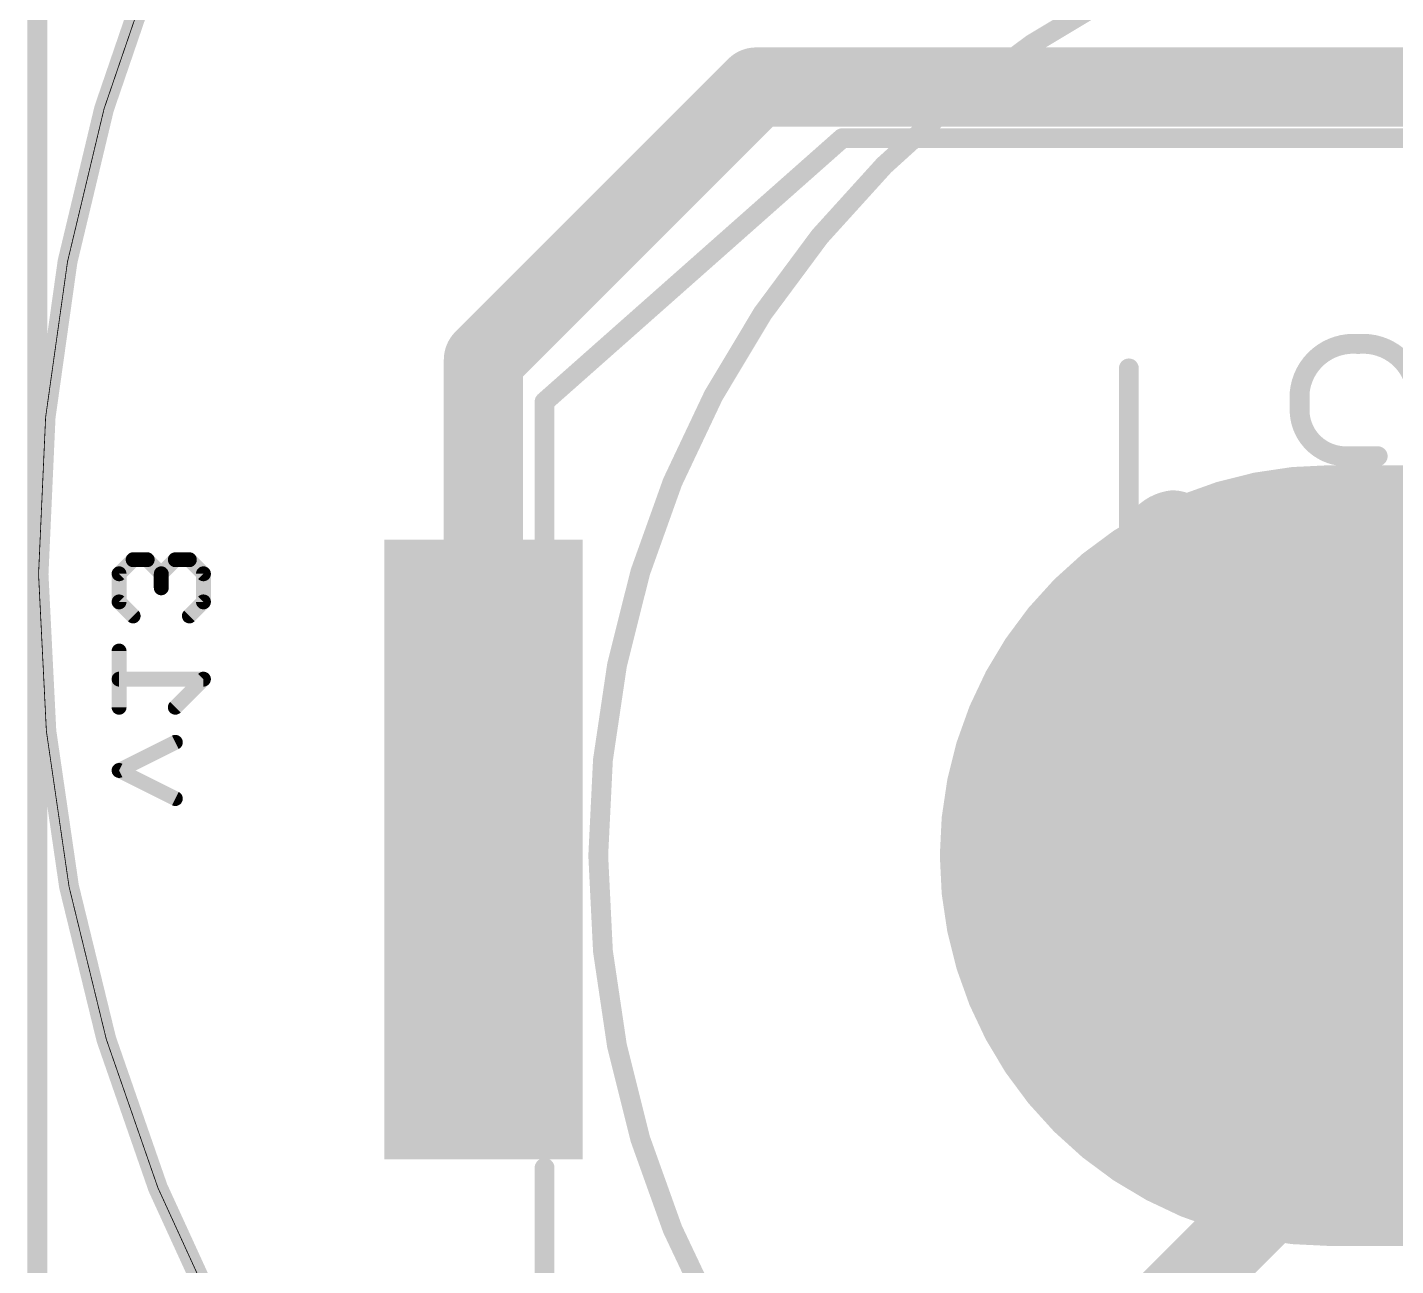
# Model space of a CAD drawing. Extents: x -29 to 78, y -21 to 39.
# Drawn here: x 0.15 to 14.17, y 7.1 to 19.79 of the extents above; entities that cross this region are included whole.
import ezdxf

# ---------------------------------------------------------------- set-up
doc = ezdxf.new("R2010")
doc.units = 0
for name, color, linetype in [('1', 12, 'CONTINUOUS'), ('16', 132, 'CONTINUOUS'), ('18', 110, 'CONTINUOUS'), ('20', 31, 'CONTINUOUS'), ('21', 41, 'CONTINUOUS'), ('22', 40, 'CONTINUOUS'), ('49', 6, 'CONTINUOUS'), ('51', 53, 'CONTINUOUS')]:
    doc.layers.add(name, color=color, linetype=linetype)

# ---------------------------------------------------------------- blocks, each defined once
blk = doc.blocks.new('RECT2080000X1280000R100')
at = {"const_width": 4}
blk.add_lwpolyline([(4.5, 0), (4.5, 0, 0.4142), (2.5, 2), (-2.5, 2, 0.4142), (-4.5, 0), (-4.5, 0, 0.4142), (-2.5, -2), (2.5, -2, 0.4142)], format="xyb", close=True, dxfattribs=at)
blk.add_solid([(-2.5254, -0.0254), (2.5254, -0.0254), (-2.5254, 0.0254), (2.5254, 0.0254)])
blk = doc.blocks.new('RECT')
blk.add_solid([(-0.5, -0.5), (0.5, -0.5), (-0.5, 0.5), (0.5, 0.5)])
blk = doc.blocks.new('ROUNDV')
at = {"const_width": 0.5}
blk.add_lwpolyline([(0, -0.25, 1), (0, 0.25, 1), (0, -0.25)], format="xyb", dxfattribs=at)

msp = doc.modelspace()

# ---------------------------------------------------------------- linework, layer by layer
at = {"layer": '1', "const_width": 0.8128}
for points in [[(7.62, 19.177), (4.826, 16.383)], [(7.62, 19.177), (16.002, 19.177)], [(4.826, 16.383), (4.826, 12.954)], [(4.826, 12.954), (4.826, 12.573)], [(5.08, 12.7), (4.826, 12.954)], [(5.08, 12.7), (5.08, 12.827)], [(4.572, 12.319), (4.572, 12.7)], [(5.08, 9.779), (5.08, 12.7)], [(4.826, 12.573), (4.572, 12.319)], [(16.002, 10.8712), (7.5438, 2.413)], [(5.08, 9.779), (4.826, 9.779)]]:
    msp.add_lwpolyline(points, dxfattribs=at)
at = {"layer": '1', "const_width": 0.4064}
for points in [[(7.62, 19.3802, 1), (7.62, 18.9738)], [(7.7637, 19.0333, 1), (7.4763, 19.3207)], [(5.0292, 16.383, 1), (4.6228, 16.383)], [(4.6823, 16.5267, 1), (4.9697, 16.2393)], [(5.0292, 12.954, 1), (4.6228, 12.954)], [(4.9697, 13.0977, 1), (4.6823, 12.8103)], [(5.2832, 12.827, 1), (4.8768, 12.827)], [(4.7752, 12.7, 1), (4.3688, 12.7)], [(4.6228, 12.954, 1), (5.0292, 12.954)], [(5.2832, 12.7, 1), (4.8768, 12.7)], [(4.9363, 12.5563, 1), (5.2237, 12.8437)], [(4.9697, 12.4293, 1), (4.6823, 12.7167)], [(4.8768, 12.7, 1), (5.2832, 12.7)], [(4.6228, 12.573, 1), (5.0292, 12.573)], [(4.4283, 12.4627, 1), (4.7157, 12.1753)], [(4.3688, 12.319, 1), (4.7752, 12.319)], [(4.826, 9.9822, 1), (4.826, 9.5758)], [(5.08, 9.5758, 1), (5.08, 9.9822)], [(4.8768, 9.779, 1), (5.2832, 9.779)]]:
    msp.add_lwpolyline(points, format="xyb", dxfattribs=at)
at = {"layer": '16', "const_width": 0.1524}
for points in [[(1.2363, 14.3345), (1.0922, 14.1904)], [(1.3803, 14.3345), (1.2363, 14.3345)], [(1.5244, 14.1904), (1.3803, 14.3345)], [(1.6684, 14.3345), (1.5244, 14.1904)], [(1.8125, 14.3345), (1.6684, 14.3345)], [(1.9565, 14.1904), (1.8125, 14.3345)], [(1.0922, 14.1904), (1.0922, 13.9023)], [(1.5244, 14.1904), (1.5244, 14.0464)], [(1.9565, 13.9023), (1.9565, 14.1904)], [(1.0922, 13.9023), (1.2363, 13.7582)], [(1.8125, 13.7582), (1.9565, 13.9023)], [(1.0922, 12.8227), (1.0922, 13.3989)], [(1.9565, 13.1108), (1.0922, 13.1108)], [(1.6684, 12.8227), (1.9565, 13.1108)], [(1.0922, 12.1753), (1.6684, 12.4634)], [(1.6684, 11.8872), (1.0922, 12.1753)]]:
    msp.add_lwpolyline(points, dxfattribs=at)
at = {"layer": '16', "const_width": 0.0762}
for points in [[(1.2363, 14.3726, 1), (1.2363, 14.2964)], [(1.2632, 14.3075, 1), (1.2093, 14.3614)], [(1.4073, 14.3614, 1), (1.3534, 14.3075)], [(1.3803, 14.2964, 1), (1.3803, 14.3726)], [(1.6684, 14.3726, 1), (1.6684, 14.2964)], [(1.6954, 14.3075, 1), (1.6415, 14.3614)], [(1.8394, 14.3614, 1), (1.7855, 14.3075)], [(1.8125, 14.2964, 1), (1.8125, 14.3726)], [(1.1303, 14.1904, 1), (1.0541, 14.1904)], [(1.0653, 14.2173, 1), (1.1191, 14.1635)], [(1.5625, 14.1904, 1), (1.4863, 14.1904)], [(1.4974, 14.2173, 1), (1.5513, 14.1635)], [(1.4974, 14.1635, 1), (1.5513, 14.2173)], [(1.9946, 14.1904, 1), (1.9184, 14.1904)], [(1.9296, 14.1635, 1), (1.9835, 14.2173)], [(1.4863, 14.0464, 1), (1.5625, 14.0464)], [(1.0541, 13.9023, 1), (1.1303, 13.9023)], [(1.1191, 13.9292, 1), (1.0653, 13.8754)], [(1.9184, 13.9023, 1), (1.9946, 13.9023)], [(1.9835, 13.8754, 1), (1.9296, 13.9292)], [(1.2093, 13.7313, 1), (1.2632, 13.7852)], [(1.7855, 13.7852, 1), (1.8394, 13.7313)], [(1.1303, 13.3989, 1), (1.0541, 13.3989)], [(1.0922, 13.1489, 1), (1.0922, 13.0727)], [(1.9835, 13.0839, 1), (1.9296, 13.1378)], [(1.9565, 13.0727, 1), (1.9565, 13.1489)], [(1.0541, 12.8227, 1), (1.1303, 12.8227)], [(1.6415, 12.8497, 1), (1.6954, 12.7958)], [(1.6855, 12.4293, 1), (1.6514, 12.4975)], [(1.1092, 12.2094, 1), (1.0752, 12.1412)], [(1.0752, 12.2094, 1), (1.1092, 12.1412)], [(1.6514, 11.8531, 1), (1.6855, 11.9213)]]:
    msp.add_lwpolyline(points, format="xyb", dxfattribs=at)
at = {"layer": '20'}
for const_width in [0.2032, 0.008]:
    msp.add_lwpolyline([(2.921, 23.3426, 0.3447), (4.953, 2.5146)], format="xyb", dxfattribs=dict(at, const_width=const_width))
at = {"layer": '21', "const_width": 0.2032}
for points in [[(8.502, 18.653), (5.452, 15.953)], [(8.502, 18.653), (23.502, 18.653)], [(5.452, 14.503), (5.452, 15.953)], [(5.452, 6.753), (5.452, 8.103)]]:
    msp.add_lwpolyline(points, dxfattribs=at)
at = {"layer": '21', "const_width": 0.1016}
for points in [[(8.502, 18.7038, 1), (8.502, 18.6022)], [(8.5357, 18.615, 1), (8.4683, 18.691)], [(5.5028, 15.953, 1), (5.4012, 15.953)], [(5.4183, 15.991, 1), (5.4857, 15.915)], [(5.4012, 14.503, 1), (5.5028, 14.503)], [(5.5028, 8.103, 1), (5.4012, 8.103)]]:
    msp.add_lwpolyline(points, format="xyb", dxfattribs=at)
at = {"layer": '22'}
for points, const_width in [([(13.7888, 16.5448, 0.4141), (13.1888, 16.0448)], 0.2032), ([(14.3888, 16.0448, 0.4142), (13.7888, 16.5448)], 0.2032), ([(13.7842, 16.5954, 1), (13.7934, 16.4942)], 0.1016), ([(13.7842, 16.4942, 1), (13.7934, 16.5954)], 0.1016), ([(11.4896, 16.2948, 1), (11.388, 16.2948)], 0.1016), ([(13.2396, 16.0448, 1), (13.138, 16.0448)], 0.1016), ([(13.1382, 16.0494, 1), (13.2394, 16.0402)], 0.1016), ([(13.1888, 15.8448, 0.4141), (13.6888, 15.3948)], 0.2032), ([(13.2395, 15.8475, 1), (13.1381, 15.8421)], 0.1016), ([(13.138, 15.8448, 1), (13.2396, 15.8448)], 0.1016), ([(13.6888, 15.4456, 1), (13.6888, 15.344)], 0.1016), ([(13.6915, 15.3441, 1), (13.6861, 15.4455)], 0.1016), ([(13.9888, 15.344, 1), (13.9888, 15.4456)], 0.1016), ([(11.8888, 14.9448, 0.4142), (11.4388, 14.3948)], 0.2032), ([(12.3388, 14.4448, 0.4142), (11.8888, 14.9448)], 0.2032), ([(11.8915, 14.9955, 1), (11.8861, 14.8941)], 0.1016), ([(11.8939, 14.8943, 1), (11.8837, 14.9953)], 0.1016), ([(13.3388, 14.9448, 0.4142), (12.9388, 14.5448)], 0.2032), ([(13.3388, 14.9956, 1), (13.3388, 14.894)], 0.1016), ([(13.3388, 14.894, 1), (13.3388, 14.9956)], 0.1016), ([(13.8388, 14.4448, 0.4142), (13.4388, 14.9448)], 0.2032), ([(13.4444, 14.9953, 1), (13.4332, 14.8943)], 0.1016), ([(13.4388, 14.894, 1), (13.4388, 14.9956)], 0.1016), ([(12.9896, 14.5448, 1), (12.888, 14.5448)], 0.1016), ([(12.888, 14.5448, 1), (12.9896, 14.5448)], 0.1016), ([(11.4388, 14.3948, 0.1231), (11.4388, 14.1948)], 0.2032), ([(11.3883, 14.3897, 1), (11.4893, 14.3999)], 0.1016), ([(11.4881, 14.3825, 1), (11.3895, 14.4071)], 0.1016), ([(12.3896, 14.4448, 1), (12.288, 14.4448)], 0.1016), ([(12.2881, 14.4475, 1), (12.3895, 14.4421)], 0.1016), ([(12.6888, 13.9448, 0.4142), (12.9388, 14.3448)], 0.2032), ([(12.9388, 14.3448, 0.4142), (13.2388, 13.9448)], 0.2032), ([(12.9883, 14.3562, 1), (12.8893, 14.3334)], 0.1016), ([(12.9891, 14.3376, 1), (12.8885, 14.352)], 0.1016), ([(13.4388, 13.9448, 0.4142), (13.8388, 14.4448)], 0.2032), ([(13.8893, 14.4504, 1), (13.7883, 14.4392)], 0.1016), ([(13.7883, 14.4504, 1), (13.8893, 14.4392)], 0.1016), ([(11.388, 14.2948, 1), (11.4896, 14.2948)], 0.1016), ([(12.888, 14.3448, 1), (12.9896, 14.3448)], 0.1016), ([(11.0388, 14.0948, 0.4142), (11.2388, 13.8948)], 0.2032), ([(11.0896, 14.0948, 1), (10.988, 14.0948)], 0.1016), ([(11.2388, 13.8948, 0.4142), (11.4388, 14.0948)], 0.2032), ([(11.4388, 14.1948, 0.277), (11.7388, 13.8948)], 0.2032), ([(11.4881, 14.2071, 1), (11.3895, 14.1825)], 0.1016), ([(11.4896, 14.1948, 1), (11.388, 14.1948)], 0.1016), ([(11.4896, 14.0948, 1), (11.388, 14.0948)], 0.1016), ([(11.3895, 14.1825, 1), (11.4881, 14.2071)], 0.1016), ([(11.7388, 13.8948, 0.4142), (12.3388, 14.1948)], 0.2032), ([(12.3896, 14.1948, 1), (12.288, 14.1948)], 0.1016), ([(12.3388, 14.1448, 0.4142), (12.6888, 13.9448)], 0.2032), ([(12.3878, 14.1582, 1), (12.2898, 14.1314)], 0.1016), ([(12.288, 14.1948, 1), (12.3896, 14.1948)], 0.1016), ([(12.288, 14.1448, 1), (12.3896, 14.1448)], 0.1016), ([(12.387, 14.1787, 1), (12.2906, 14.2109)], 0.1016), ([(11.388, 14.0948, 1), (11.4896, 14.0948)], 0.1016), ([(12.6774, 13.9943, 1), (12.7002, 13.8953)], 0.1016), ([(12.7022, 13.8958, 1), (12.6754, 13.9938)], 0.1016), ([(13.2388, 13.9956, 1), (13.2388, 13.894)], 0.1016), ([(13.2316, 13.8945, 1), (13.246, 13.9951)], 0.1016), ([(13.4332, 13.9953, 1), (13.4444, 13.8943)], 0.1016), ([(13.4388, 13.894, 1), (13.4388, 13.9956)], 0.1016), ([(11.2388, 13.9456, 1), (11.2388, 13.844)], 0.1016), ([(11.2388, 13.844, 1), (11.2388, 13.9456)], 0.1016), ([(11.7549, 13.943, 1), (11.7227, 13.8466)], 0.1016), ([(11.7265, 13.8455, 1), (11.7511, 13.9441)], 0.1016)]:
    msp.add_lwpolyline(points, format="xyb", dxfattribs=dict(at, const_width=const_width))
at = {"layer": '22', "const_width": 0.2032}
for points in [[(11.4388, 14.2948), (11.4388, 16.2948)], [(13.1888, 16.0448), (13.1888, 15.8448)], [(13.6888, 15.3948), (13.9888, 15.3948)], [(13.4388, 14.9448), (13.3388, 14.9448)], [(12.9388, 14.5448), (12.9388, 14.3448)], [(12.3388, 14.1948), (12.3388, 14.4448)], [(11.4388, 14.1948), (11.4388, 14.0948)], [(12.3388, 14.1448), (12.3388, 14.1948)], [(13.2388, 13.9448), (13.4388, 13.9448)]]:
    msp.add_lwpolyline(points, dxfattribs=at)
at = {"layer": '49', "const_width": 0.2032}
msp.add_lwpolyline([(0.254, -12.3698), (0.254, 38.4302)], dxfattribs=at)
at = {"layer": '51'}
for points, const_width in [([(16.002, 1.303, 1), (16.002, 21.303, 1), (16.002, 1.303)], 0.2032), ([(4.6028, 13.853, 1), (4.5012, 13.853)], 0.1016), ([(4.552, 13.9038, 1), (4.552, 13.8022)], 0.1016), ([(5.5028, 13.853, 1), (5.4012, 13.853)], 0.1016), ([(5.452, 13.8022, 1), (5.452, 13.9038)], 0.1016), ([(4.552, 11.9038, 1), (4.552, 11.8022)], 0.1016), ([(5.452, 11.8022, 1), (5.452, 11.9038)], 0.1016), ([(4.5012, 11.853, 1), (4.6028, 11.853)], 0.1016), ([(5.4012, 11.853, 1), (5.5028, 11.853)], 0.1016), ([(4.6028, 10.753, 1), (4.5012, 10.753)], 0.1016), ([(4.552, 10.8038, 1), (4.552, 10.7022)], 0.1016), ([(5.5028, 10.753, 1), (5.4012, 10.753)], 0.1016), ([(5.452, 10.7022, 1), (5.452, 10.8038)], 0.1016), ([(4.552, 8.8038, 1), (4.552, 8.7022)], 0.1016), ([(5.452, 8.7022, 1), (5.452, 8.8038)], 0.1016), ([(4.5012, 8.753, 1), (4.6028, 8.753)], 0.1016), ([(5.4012, 8.753, 1), (5.5028, 8.753)], 0.1016)]:
    msp.add_lwpolyline(points, format="xyb", dxfattribs=dict(at, const_width=const_width))
at = {"layer": '51', "const_width": 0.2032}
for points in [[(4.552, 11.853), (4.552, 13.853)], [(4.552, 13.853), (5.452, 13.853)], [(5.452, 13.853), (5.452, 11.853)], [(5.452, 11.853), (4.552, 11.853)], [(4.552, 8.753), (4.552, 10.753)], [(4.552, 10.753), (5.452, 10.753)], [(5.452, 10.753), (5.452, 8.753)], [(5.452, 8.753), (4.552, 8.753)]]:
    msp.add_lwpolyline(points, dxfattribs=at)

# ---------------------------------------------------------------- block references
at = {"layer": '1'}
msp.add_blockref('RECT2080000X1280000R100', (16.002, 11.303), dxfattribs=at)
at = {"layer": '1', "xscale": 2.032, "yscale": 3.175, "rotation": 180}
msp.add_blockref('RECT', (4.826, 12.954), dxfattribs=at)
at = {"layer": '1', "xscale": 2.032, "yscale": 3.175}
msp.add_blockref('RECT', (4.826, 9.779), dxfattribs=at)
at = {"layer": '18', "xscale": 1.016, "yscale": 1.016}
for p in [(5.08, 12.827), (5.08, 12.827), (5.08, 9.779), (5.08, 9.779)]:
    msp.add_blockref('ROUNDV', p, dxfattribs=at)

doc.saveas('drawing.dxf')
